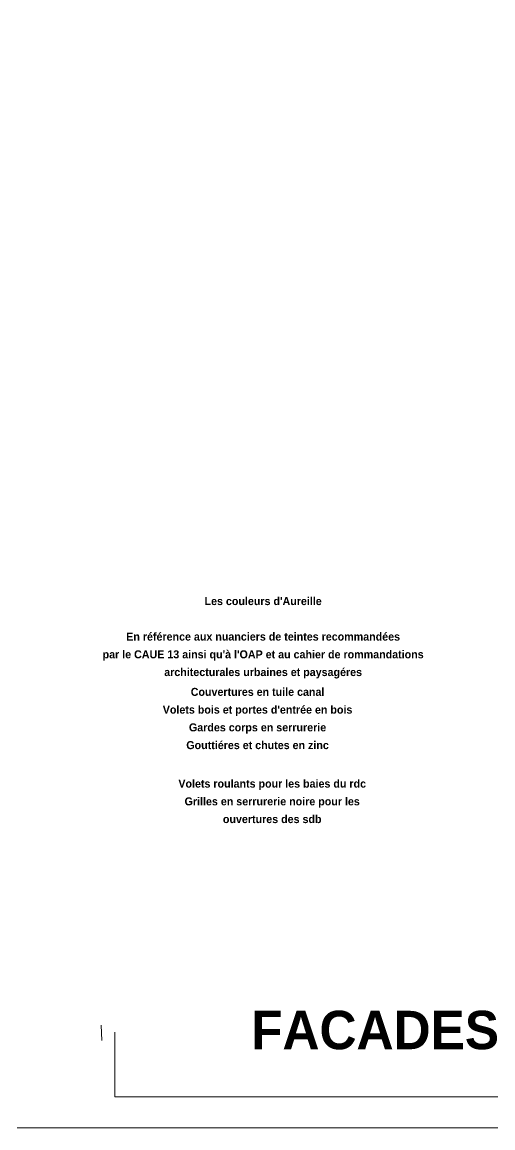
# Model space of a CAD drawing. Header units: metres. Extents: x 1.8 to 61.8, y -53.3 to -11.3.
# Drawn here: x 39.33 to 45.04, y -53.31 to -39.91 of the extents above; entities that cross this region are included whole.
import ezdxf
from ezdxf.enums import TextEntityAlignment as Align

# ---------------------------------------------------------------- set-up
doc = ezdxf.new("R2010")
doc.units = ezdxf.units.M
doc.header["$MEASUREMENT"] = 0
for name, color, linetype in [('Calque commun', 7, 'Continuous'), ('Cotations', 7, 'Continuous'), ('Textes', 7, 'Continuous')]:
    doc.layers.add(name, color=color, linetype=linetype)
doc.styles.add('Century Gothic14', font='GOTHICB.TTF', dxfattribs={"height": 0.465345})
doc.styles.add('Century Gothic4', font='GOTHICB.TTF', dxfattribs={"height": 0.193894})
doc.styles.add('Century Gothic5', font='GOTHICB.TTF', dxfattribs={"height": 0.193894})

# ---------------------------------------------------------------- blocks, each defined once
blk = doc.blocks.new('FACADE VILLA 9 10 11-30')
at = {"layer": 'Calque commun', "color": 7, "linetype": 'Continuous', "lineweight": 9}
blk.add_line((-12.849, 6.857), (-12.836, 6.484), dxfattribs=at)
at = {"layer": 'Calque commun', "color": 5, "linetype": 'ByBlock', "lineweight": -2, "insert": (-8.702, 11.75), "char_height": 0.19389, "attachment_point": 8, "line_spacing_factor": 1.330625, "style": 'Century Gothic5'}
blk.add_mtext('Volets roulants pour les baies du rdc\\PGrilles en serrurerie noire pour les\\Pouvertures des sdb', dxfattribs=at)
at = {"layer": 'Textes', "color": 5, "linetype": 'ByBlock', "lineweight": -2, "char_height": 0.19389, "attachment_point": 8, "line_spacing_factor": 1.330625, "style": 'Century Gothic4'}
for s, insert in [("Les couleurs d'Aureille\\P\\PEn référence aux nuanciers de teintes recommandées\\Ppar le CAUE 13 ainsi qu'à l'OAP et au cahier de rommandations\\Parchitecturales urbaines et paysagéres\\P", (-8.922, 15.256)), ("Couvertures en tuile canal\\PVolets bois et portes d'entrée en bois\\PGardes corps en serrurerie\\PGouttiéres et chutes en zinc", (-9.057, 13.543))]:
    blk.add_mtext(s, dxfattribs=dict(at, insert=insert))
blk = doc.blocks.new('CARTDCE')
at = {"layer": 'Calque commun', "color": 9, "linetype": 'Continuous', "lineweight": 9}
for q in [(-21.798, 1.265), (20.202, -0.3)]:
    blk.add_line((-21.798, -0.3), q, dxfattribs=at)

msp = doc.modelspace()

# ---------------------------------------------------------------- block references
at = {"layer": 'Calque commun', "color": 0, "linetype": 'ByBlock', "lineweight": -2, "xscale": 0.5, "yscale": 0.5, "zscale": 0.5}
msp.add_blockref('CARTDCE', (51.356, -52.782), dxfattribs=at)
at = {"layer": 'Cotations', "color": 0, "linetype": 'ByBlock', "lineweight": -2, "xscale": 0.5, "yscale": 0.5, "zscale": 0.5}
msp.add_blockref('FACADE VILLA 9 10 11-30', (46.717, -55.492), dxfattribs=at)

# ---------------------------------------------------------------- texts
at = {"layer": 'Textes', "color": 5, "linetype": 'ByBlock', "lineweight": -2, "style": 'Century Gothic14'}
msp.add_text('FACADES /100', height=0.46535, dxfattribs=at).set_placement((42.11, -51.89), align=Align.TOP_LEFT)

# ---------------------------------------------------------------- meshes
at = {"layer": 'Calque commun', "color": 7, "linetype": 'Continuous', "lineweight": 9}
mesh = msp.add_polyface(dxfattribs=at)
corners = [(61.764, -11.309), (1.764, -11.309), (1.764, -53.309), (61.764, -53.309)]
mesh.append_faces([[corners[k] for k in face] for face in [(0, 1, 2, 3)]], dxfattribs={"color": 7})

doc.saveas('drawing.dxf')
